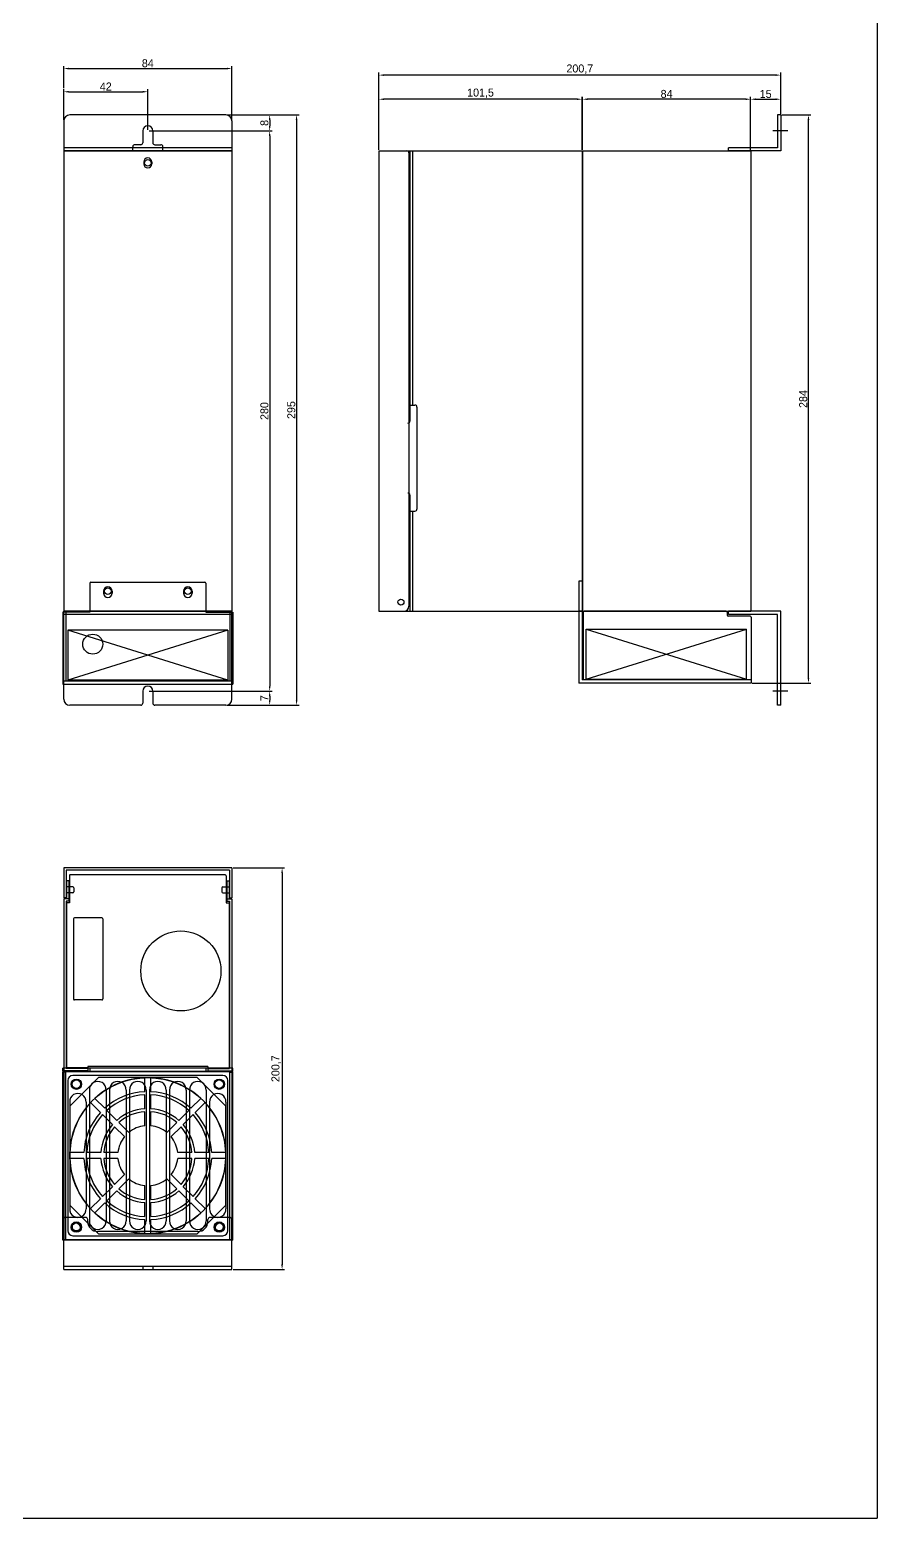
# Model space of a CAD drawing. Header units: millimetres. Extents: x 9994 to 11729, y -2993 to -1712.
# Drawn here: x 11305 to 11729, y -2993 to -2249 of the extents above; entities that cross this region are included whole.
import ezdxf

# ---------------------------------------------------------------- set-up
doc = ezdxf.new("R2010")
doc.units = ezdxf.units.MM
for name, color, linetype in [('CASE', 7, 'Continuous'), ('CASE BRACKET', 7, 'Continuous'), ('CASE COVER', 7, 'Continuous'), ('FAN', 7, 'Continuous'), ('방열판', 7, 'Continuous')]:
    doc.layers.add(name, color=color, linetype=linetype)
doc.dimstyles.new('ISO-25', dxfattribs={"dimtxt": 4, "dimasz": 2.5, "dimexe": 1.25, "dimexo": 0.625, "dimtad": 1, "dimtxsty": 'Standard', "dimcen": 2.5, "dimclrd": 6, "dimclre": 6, "dimclrt": 1, "dimadec": 0, "dimazin": 0, "dimtfac": 1, "dimtmove": 0, "dimatfit": 3, "dimfxl": 1, "dimarcsym": 0})
doc.dimstyles.get("Standard").update_dxf_attribs({"dimtxt": 4, "dimasz": 2, "dimexe": 0.4, "dimexo": 0.9, "dimgap": 0.9, "dimtad": 1, "dimdsep": 46, "dimtxsty": 'Standard', "dimcen": 0.09, "dimclrd": 6, "dimclre": 6, "dimclrt": 4, "dimadec": 0, "dimazin": 2, "dimtfac": 1, "dimtofl": 0, "dimtmove": 0, "dimatfit": 3, "dimfxl": 1, "dimtolj": 1, "dimtzin": 0, "dimarcsym": 0})

# ---------------------------------------------------------------- blocks, each defined once
blk = doc.blocks.new('*D633')
at = {"color": 6, "lineweight": -2, "transparency": 16777216}
for p, q in [((11322.32, -2294.19), (11322.32, -2278.99)), ((11324.82, -2280.24), (11361.82, -2280.24)), ((11364.32, -2299.19), (11364.32, -2278.99))]:
    blk.add_line(p, q, dxfattribs=at)
at = {"color": 6, "transparency": 16777216}
for points in [[(11324.82, -2279.82), (11324.82, -2280.65), (11322.32, -2280.24)], [(11361.82, -2279.82), (11361.82, -2280.65), (11364.32, -2280.24)]]:
    blk.add_solid(points, dxfattribs=at)
at = {"layer": 'Defpoints', "color": 0, "transparency": 16777216}
for p in [(11364.32, -2280.24), (11322.32, -2294.81), (11364.32, -2299.81)]:
    blk.add_point(p, dxfattribs=at)
at = {"color": 1, "transparency": 16777216, "insert": (11343.32, -2277.61), "char_height": 4, "attachment_point": 5}
blk.add_mtext('42', dxfattribs=at)
blk = doc.blocks.new('*D634')
at = {"color": 6, "lineweight": -2, "transparency": 16777216}
for p, q in [((11322.32, -2278.36), (11322.32, -2267.38)), ((11324.82, -2268.63), (11403.82, -2268.63)), ((11406.32, -2294.19), (11406.32, -2267.38))]:
    blk.add_line(p, q, dxfattribs=at)
at = {"color": 6, "transparency": 16777216}
for points in [[(11324.82, -2268.22), (11324.82, -2269.05), (11322.32, -2268.63)], [(11403.82, -2268.22), (11403.82, -2269.05), (11406.32, -2268.63)]]:
    blk.add_solid(points, dxfattribs=at)
at = {"layer": 'Defpoints', "color": 0, "transparency": 16777216}
for p in [(11406.32, -2268.63), (11322.32, -2278.99), (11406.32, -2294.81)]:
    blk.add_point(p, dxfattribs=at)
at = {"color": 1, "transparency": 16777216, "insert": (11364.32, -2266.01), "char_height": 4, "attachment_point": 5}
blk.add_mtext('84', dxfattribs=at)
blk = doc.blocks.new('*D635')
at = {"color": 6, "lineweight": -2, "transparency": 16777216}
for p, q in [((11479.79, -2309.19), (11479.79, -2270.66)), ((11677.99, -2271.91), (11482.29, -2271.91)), ((11680.49, -2291.19), (11680.49, -2270.66))]:
    blk.add_line(p, q, dxfattribs=at)
at = {"color": 6, "transparency": 16777216}
for points in [[(11482.29, -2271.5), (11482.29, -2272.33), (11479.79, -2271.91)], [(11677.99, -2271.5), (11677.99, -2272.33), (11680.49, -2271.91)]]:
    blk.add_solid(points, dxfattribs=at)
at = {"layer": 'Defpoints', "color": 0, "transparency": 16777216}
for p in [(11479.79, -2271.91), (11680.49, -2291.81), (11479.79, -2309.81)]:
    blk.add_point(p, dxfattribs=at)
at = {"color": 1, "transparency": 16777216, "insert": (11580.14, -2268.95), "char_height": 4, "attachment_point": 5}
blk.add_mtext('200,7', dxfattribs=at)
blk = doc.blocks.new('*D464')
at = {"color": 6, "lineweight": -2, "transparency": 16777216}
for p, q in [((11406.95, -2668.13), (11432.66, -2668.13)), ((11431.41, -2670.63), (11431.41, -2866.33)), ((11406.95, -2868.83), (11432.66, -2868.83))]:
    blk.add_line(p, q, dxfattribs=at)
at = {"color": 6, "transparency": 16777216}
for points in [[(11430.99, -2670.63), (11431.82, -2670.63), (11431.41, -2668.13)], [(11430.99, -2866.33), (11431.82, -2866.33), (11431.41, -2868.83)]]:
    blk.add_solid(points, dxfattribs=at)
at = {"layer": 'Defpoints', "color": 0, "transparency": 16777216}
for p in [(11406.32, -2668.13), (11406.32, -2868.83), (11431.41, -2868.83)]:
    blk.add_point(p, dxfattribs=at)
at = {"color": 1, "transparency": 16777216, "insert": (11428.45, -2768.48), "char_height": 4, "attachment_point": 5, "rotation": 90}
blk.add_mtext('200,7', dxfattribs=at)
blk = doc.blocks.new('*D485')
at = {"color": 6, "lineweight": -2, "transparency": 16777216}
for p, q in [((11364.95, -2299.81), (11426.45, -2299.81)), ((11425.2, -2302.31), (11425.2, -2577.31)), ((11364.95, -2579.81), (11426.45, -2579.81))]:
    blk.add_line(p, q, dxfattribs=at)
at = {"color": 6, "transparency": 16777216}
for points in [[(11424.79, -2302.31), (11425.62, -2302.31), (11425.2, -2299.81)], [(11424.79, -2577.31), (11425.62, -2577.31), (11425.2, -2579.81)]]:
    blk.add_solid(points, dxfattribs=at)
at = {"layer": 'Defpoints', "color": 0, "transparency": 16777216}
for p in [(11364.32, -2299.81), (11364.32, -2579.81), (11425.2, -2579.81)]:
    blk.add_point(p, dxfattribs=at)
at = {"color": 1, "transparency": 16777216, "insert": (11422.58, -2439.81), "char_height": 4, "attachment_point": 5, "rotation": 90}
blk.add_mtext('280', dxfattribs=at)
blk = doc.blocks.new('*D486')
at = {"color": 6, "lineweight": -2, "transparency": 16777216}
for p, q in [((11403.95, -2291.81), (11439.89, -2291.81)), ((11438.64, -2294.31), (11438.64, -2584.31)), ((11403.95, -2586.81), (11439.89, -2586.81))]:
    blk.add_line(p, q, dxfattribs=at)
at = {"color": 6, "transparency": 16777216}
for points in [[(11438.22, -2294.31), (11439.05, -2294.31), (11438.64, -2291.81)], [(11438.22, -2584.31), (11439.05, -2584.31), (11438.64, -2586.81)]]:
    blk.add_solid(points, dxfattribs=at)
at = {"layer": 'Defpoints', "color": 0, "transparency": 16777216}
for p in [(11403.32, -2291.81), (11403.32, -2586.81), (11438.64, -2586.81)]:
    blk.add_point(p, dxfattribs=at)
at = {"color": 1, "transparency": 16777216, "insert": (11436.01, -2439.31), "char_height": 4, "attachment_point": 5, "rotation": 90}
blk.add_mtext('295', dxfattribs=at)
blk = doc.blocks.new('*D648')
at = {"color": 6, "lineweight": -2, "transparency": 16777216}
for p, q in [((11665.49, -2309.19), (11665.49, -2282.71)), ((11680.49, -2291.19), (11680.49, -2282.71)), ((11667.99, -2283.96), (11677.99, -2283.96))]:
    blk.add_line(p, q, dxfattribs=at)
at = {"color": 6, "transparency": 16777216}
for points in [[(11667.99, -2283.55), (11667.99, -2284.38), (11665.49, -2283.96)], [(11677.99, -2283.55), (11677.99, -2284.38), (11680.49, -2283.96)]]:
    blk.add_solid(points, dxfattribs=at)
at = {"layer": 'Defpoints', "color": 0, "transparency": 16777216}
for p in [(11680.49, -2283.96), (11680.49, -2291.81), (11665.49, -2309.81)]:
    blk.add_point(p, dxfattribs=at)
at = {"color": 1, "transparency": 16777216, "insert": (11672.99, -2281.34), "char_height": 4, "attachment_point": 5}
blk.add_mtext('15', dxfattribs=at)
blk = doc.blocks.new('*D651')
at = {"color": 6, "lineweight": -2, "transparency": 16777216}
for p, q in [((11581.49, -2309.19), (11581.49, -2282.71)), ((11665.49, -2309.19), (11665.49, -2282.71)), ((11662.99, -2283.96), (11583.99, -2283.96))]:
    blk.add_line(p, q, dxfattribs=at)
at = {"color": 6, "transparency": 16777216}
for points in [[(11583.99, -2283.55), (11583.99, -2284.38), (11581.49, -2283.96)], [(11662.99, -2283.55), (11662.99, -2284.38), (11665.49, -2283.96)]]:
    blk.add_solid(points, dxfattribs=at)
at = {"layer": 'Defpoints', "color": 0, "transparency": 16777216}
for p in [(11581.49, -2283.96), (11581.49, -2309.81), (11665.49, -2309.81)]:
    blk.add_point(p, dxfattribs=at)
at = {"color": 1, "transparency": 16777216, "insert": (11623.49, -2281.34), "char_height": 4, "attachment_point": 5}
blk.add_mtext('84', dxfattribs=at)
blk = doc.blocks.new('*D652')
at = {"color": 6, "lineweight": -2, "transparency": 16777216}
for p, q in [((11479.79, -2309.19), (11479.79, -2282.71)), ((11581.29, -2309.19), (11581.29, -2282.71)), ((11578.79, -2283.96), (11482.29, -2283.96))]:
    blk.add_line(p, q, dxfattribs=at)
at = {"color": 6, "transparency": 16777216}
for points in [[(11482.29, -2283.55), (11482.29, -2284.38), (11479.79, -2283.96)], [(11578.79, -2283.55), (11578.79, -2284.38), (11581.29, -2283.96)]]:
    blk.add_solid(points, dxfattribs=at)
at = {"layer": 'Defpoints', "color": 0, "transparency": 16777216}
for p in [(11479.79, -2283.96), (11479.79, -2309.81), (11581.29, -2309.81)]:
    blk.add_point(p, dxfattribs=at)
at = {"color": 1, "transparency": 16777216, "insert": (11530.54, -2281.01), "char_height": 4, "attachment_point": 5}
blk.add_mtext('101,5', dxfattribs=at)
blk = doc.blocks.new('*D566')
at = {"color": 6, "lineweight": -2, "transparency": 16777216}
for p, q in [((11681.12, -2291.81), (11695.63, -2291.81)), ((11694.38, -2573.31), (11694.38, -2294.31)), ((11666.32, -2575.81), (11695.63, -2575.81))]:
    blk.add_line(p, q, dxfattribs=at)
at = {"color": 6, "transparency": 16777216}
for points in [[(11693.96, -2294.31), (11694.79, -2294.31), (11694.38, -2291.81)], [(11693.96, -2573.31), (11694.79, -2573.31), (11694.38, -2575.81)]]:
    blk.add_solid(points, dxfattribs=at)
at = {"layer": 'Defpoints', "color": 0, "transparency": 16777216}
for p in [(11680.49, -2291.81), (11694.38, -2291.81), (11665.69, -2575.81)]:
    blk.add_point(p, dxfattribs=at)
at = {"color": 1, "transparency": 16777216, "insert": (11691.75, -2433.81), "char_height": 4, "attachment_point": 5, "rotation": 90}
blk.add_mtext('284', dxfattribs=at)
blk = doc.blocks.new('*D584')
at = {"layer": 'CASE', "color": 6, "lineweight": -2, "transparency": 16777216}
for p, q in [((11403.95, -2291.81), (11426.45, -2291.81)), ((11425.2, -2294.31), (11425.2, -2297.31)), ((11364.95, -2299.81), (11426.45, -2299.81))]:
    blk.add_line(p, q, dxfattribs=at)
at = {"layer": 'CASE', "color": 6, "transparency": 16777216}
for points in [[(11424.79, -2294.31), (11425.62, -2294.31), (11425.2, -2291.81)], [(11424.79, -2297.31), (11425.62, -2297.31), (11425.2, -2299.81)]]:
    blk.add_solid(points, dxfattribs=at)
at = {"layer": 'Defpoints', "color": 0, "transparency": 16777216}
for p in [(11403.32, -2291.81), (11364.32, -2299.81), (11425.2, -2299.81)]:
    blk.add_point(p, dxfattribs=at)
at = {"layer": 'CASE', "color": 1, "transparency": 16777216, "insert": (11422.58, -2295.81), "char_height": 4, "attachment_point": 5, "rotation": 90}
blk.add_mtext('8', dxfattribs=at)
blk = doc.blocks.new('*D585')
at = {"layer": 'CASE', "color": 6, "lineweight": -2, "transparency": 16777216}
for p, q in [((11364.95, -2579.81), (11426.45, -2579.81)), ((11403.95, -2586.81), (11426.45, -2586.81)), ((11425.2, -2582.31), (11425.2, -2584.31))]:
    blk.add_line(p, q, dxfattribs=at)
at = {"layer": 'CASE', "color": 6, "transparency": 16777216}
for points in [[(11424.79, -2582.31), (11425.62, -2582.31), (11425.2, -2579.81)], [(11424.79, -2584.31), (11425.62, -2584.31), (11425.2, -2586.81)]]:
    blk.add_solid(points, dxfattribs=at)
at = {"layer": 'Defpoints', "color": 0, "transparency": 16777216}
for p in [(11364.32, -2579.81), (11403.32, -2586.81), (11425.2, -2586.81)]:
    blk.add_point(p, dxfattribs=at)
at = {"layer": 'CASE', "color": 1, "transparency": 16777216, "insert": (11422.58, -2583.31), "char_height": 4, "attachment_point": 5, "rotation": 90}
blk.add_mtext('7', dxfattribs=at)

msp = doc.modelspace()

# ---------------------------------------------------------------- linework, layer by layer
for p in [(11728.716, -1711.875), (9994.37, -2993.143)]:
    msp.add_line(p, (11728.716, -2993.143))
at = {"layer": 'CASE'}
for p, q in [((11322.321, -2309.815), (11322.321, -2539.815)), ((11322.321, -2309.815), (11333.321, -2309.815)), ((11323.721, -2309.815), (11404.921, -2309.815)), ((11406.321, -2309.815), (11406.321, -2539.815)), ((11481.293, -2309.815), (11581.293, -2309.815)), ((11495.293, -2309.815), (11495.293, -2444.815)), ((11496.493, -2309.815), (11496.493, -2436.815)), ((11581.293, -2309.815), (11581.293, -2539.815)), ((11495.293, -2436.815), (11497.793, -2436.815)), ((11498.793, -2437.815), (11498.793, -2488.815)), ((11495.293, -2481.815), (11495.293, -2539.815)), ((11495.293, -2489.815), (11497.793, -2489.815)), ((11496.493, -2489.815), (11496.493, -2539.815)), ((11322.321, -2539.815), (11333.321, -2539.815)), ((11323.721, -2539.815), (11404.921, -2539.815)), ((11395.321, -2539.815), (11406.321, -2539.815)), ((11483.293, -2539.815), (11581.293, -2539.815)), ((11324.921, -2674.629), (11323.721, -2674.629)), ((11323.721, -2674.629), (11323.721, -2683.629)), ((11324.921, -2674.629), (11324.921, -2684.829)), ((11325.121, -2672.129), (11325.121, -2685.629)), ((11403.021, -2671.629), (11325.621, -2671.629)), ((11403.521, -2672.129), (11403.521, -2685.629)), ((11403.721, -2674.629), (11404.921, -2674.629)), ((11403.721, -2674.629), (11403.721, -2684.829)), ((11404.921, -2674.629), (11404.921, -2683.629)), ((11322.321, -2683.629), (11322.321, -2769.629)), ((11323.721, -2683.629), (11322.321, -2683.629)), ((11323.521, -2684.829), (11323.521, -2768.429)), ((11324.921, -2684.829), (11323.521, -2684.829)), ((11324.921, -2683.629), (11323.721, -2683.629)), ((11403.721, -2683.629), (11404.921, -2683.629)), ((11403.721, -2684.829), (11405.121, -2684.829)), ((11404.921, -2683.629), (11406.321, -2683.629)), ((11405.121, -2684.829), (11405.121, -2768.429)), ((11406.321, -2683.629), (11406.321, -2769.629)), ((11323.721, -2685.629), (11323.721, -2768.129)), ((11325.121, -2685.629), (11323.721, -2685.629)), ((11403.521, -2685.629), (11404.921, -2685.629)), ((11404.921, -2685.629), (11404.921, -2768.129)), ((11327.221, -2693.632), (11327.221, -2733.632)), ((11341.221, -2693.132), (11327.721, -2693.132)), ((11341.821, -2693.632), (11341.821, -2733.632)), ((11341.221, -2734.132), (11327.721, -2734.132)), ((11334.321, -2769.629), (11322.321, -2769.629)), ((11334.321, -2768.429), (11323.521, -2768.429)), ((11334.321, -2768.129), (11323.721, -2768.129)), ((11394.321, -2767.329), (11334.321, -2767.329)), ((11334.321, -2767.329), (11334.321, -2768.129)), ((11334.321, -2768.429), (11334.321, -2769.629)), ((11394.321, -2767.329), (11394.321, -2768.129)), ((11394.321, -2768.129), (11404.921, -2768.129)), ((11394.321, -2768.429), (11405.121, -2768.429)), ((11394.321, -2768.429), (11394.321, -2769.629)), ((11394.321, -2769.629), (11406.321, -2769.629))]:
    msp.add_line(p, q, dxfattribs=at)
at = {"layer": 'CASE', "color": 5}
for p, q in [((11335.321, -2525.815), (11335.321, -2540.315)), ((11335.821, -2525.315), (11392.821, -2525.315)), ((11393.321, -2525.815), (11393.321, -2540.315)), ((11579.693, -2524.815), (11579.693, -2575.815)), ((11581.293, -2524.815), (11579.693, -2524.815)), ((11581.293, -2524.815), (11581.293, -2574.215)), ((11342.171, -2529.815), (11342.171, -2530.815)), ((11346.471, -2529.815), (11346.471, -2530.815)), ((11382.171, -2529.815), (11382.171, -2530.815)), ((11386.471, -2529.815), (11386.471, -2530.815)), ((11321.821, -2540.315), (11321.821, -2576.315)), ((11335.321, -2540.315), (11321.821, -2540.315)), ((11323.421, -2540.315), (11323.421, -2574.715)), ((11393.321, -2540.315), (11406.821, -2540.315)), ((11405.221, -2540.315), (11405.221, -2574.715)), ((11406.821, -2540.315), (11406.821, -2576.315)), ((11581.293, -2539.815), (11579.693, -2539.815)), ((11581.793, -2540.315), (11581.793, -2574.215)), ((11653.193, -2539.815), (11582.293, -2539.815)), ((11653.693, -2540.315), (11653.693, -2541.815)), ((11665.193, -2542.315), (11654.193, -2542.315)), ((11665.693, -2542.815), (11665.693, -2575.815)), ((11321.821, -2574.715), (11406.821, -2574.715)), ((11321.821, -2576.315), (11406.821, -2576.315)), ((11665.693, -2575.815), (11579.693, -2575.815)), ((11665.693, -2574.215), (11581.293, -2574.215)), ((11321.821, -2769.829), (11321.821, -2768.229)), ((11406.821, -2768.229), (11321.821, -2768.229)), ((11406.821, -2769.829), (11321.821, -2769.829)), ((11321.821, -2854.229), (11321.821, -2770.229)), ((11323.421, -2770.229), (11321.821, -2770.229)), ((11323.421, -2854.229), (11323.421, -2769.829)), ((11335.321, -2768.229), (11335.321, -2769.829)), ((11362.821, -2779.965), (11362.821, -2772.958)), ((11365.821, -2779.965), (11365.821, -2772.958)), ((11393.321, -2768.229), (11393.321, -2769.829)), ((11405.221, -2854.229), (11405.221, -2769.829)), ((11405.221, -2770.229), (11406.821, -2770.229)), ((11406.821, -2769.829), (11406.821, -2768.229)), ((11406.821, -2854.229), (11406.821, -2770.229)), ((11362.821, -2788.477), (11362.821, -2781.466)), ((11365.821, -2788.477), (11365.821, -2781.466)), ((11340.658, -2790.388), (11335.704, -2785.433)), ((11342.779, -2788.266), (11337.825, -2783.312)), ((11348.799, -2794.286), (11343.841, -2789.328)), ((11384.801, -2789.328), (11379.844, -2794.286)), ((11390.817, -2783.312), (11385.863, -2788.266)), ((11392.939, -2785.433), (11387.984, -2790.388)), ((11346.677, -2796.407), (11341.72, -2791.45)), ((11354.828, -2800.315), (11349.862, -2795.349)), ((11362.821, -2797.005), (11362.821, -2789.981)), ((11365.821, -2797.005), (11365.821, -2789.981)), ((11378.781, -2795.349), (11373.814, -2800.315)), ((11386.922, -2791.45), (11381.965, -2796.407)), ((11352.707, -2802.437), (11347.74, -2797.47)), ((11380.902, -2797.47), (11375.935, -2802.437)), ((11332.356, -2810.43), (11325.35, -2810.43)), ((11340.869, -2810.43), (11333.858, -2810.43)), ((11349.396, -2810.43), (11342.372, -2810.43)), ((11386.27, -2810.43), (11379.246, -2810.43)), ((11394.784, -2810.43), (11387.773, -2810.43)), ((11403.292, -2810.43), (11396.286, -2810.43)), ((11332.356, -2813.43), (11325.35, -2813.43)), ((11340.869, -2813.43), (11333.858, -2813.43)), ((11349.396, -2813.43), (11342.372, -2813.43)), ((11386.27, -2813.43), (11379.246, -2813.43)), ((11394.784, -2813.43), (11387.773, -2813.43)), ((11403.292, -2813.43), (11396.286, -2813.43)), ((11352.707, -2821.422), (11347.74, -2826.389)), ((11354.828, -2823.544), (11349.862, -2828.51)), ((11378.781, -2828.51), (11373.814, -2823.544)), ((11380.902, -2826.389), (11375.935, -2821.422)), ((11340.658, -2833.471), (11335.704, -2838.426)), ((11346.677, -2827.452), (11341.72, -2832.41)), ((11348.799, -2829.573), (11343.841, -2834.531)), ((11362.821, -2833.878), (11362.821, -2826.854)), ((11365.821, -2833.878), (11365.821, -2826.854)), ((11384.801, -2834.531), (11379.844, -2829.573)), ((11386.922, -2832.41), (11381.965, -2827.452)), ((11392.939, -2838.426), (11387.984, -2833.471)), ((11342.779, -2835.593), (11337.825, -2840.547)), ((11362.821, -2842.393), (11362.821, -2835.382)), ((11365.821, -2842.393), (11365.821, -2835.382)), ((11390.817, -2840.547), (11385.863, -2835.593)), ((11362.821, -2850.901), (11362.821, -2843.894)), ((11365.821, -2850.901), (11365.821, -2843.894)), ((11406.821, -2854.229), (11321.821, -2854.229))]:
    msp.add_line(p, q, dxfattribs=at)
at = {"layer": 'CASE'}
for centre, radius in [((11364.321, -2315.815), 1.65), ((11380.821, -2719.629), 20)]:
    msp.add_circle(centre, radius, dxfattribs=at)
at = {"layer": 'CASE', "color": 5}
for centre, radius in [((11336.821, -2556.315), 5), ((11328.621, -2776.229), 2.6), ((11400.021, -2776.229), 2.6), ((11328.621, -2847.629), 2.6), ((11400.021, -2847.629), 2.6)]:
    msp.add_circle(centre, radius, dxfattribs=at)
at = {"layer": 'CASE'}
for centre, radius, start, end in [((11497.793, -2437.815), 1, 0, 90), ((11494.293, -2444.815), 1, 270, 0), ((11494.293, -2481.815), 1, 0, 90), ((11497.793, -2488.815), 1, 270, 0), ((11325.621, -2672.129), 0.5, 89.999941, 180), ((11403.021, -2672.129), 0.5, 0, 89.999941), ((11327.721, -2693.632), 0.5, 90, 180), ((11341.321, -2693.632), 0.5, 0, 90), ((11327.721, -2733.632), 0.5, 180, 270), ((11341.321, -2733.632), 0.5, 270, 0)]:
    msp.add_arc(centre, radius, start, end, dxfattribs=at)
at = {"layer": 'CASE', "color": 5}
for centre, radius, start, end in [((11335.821, -2525.815), 0.5, 90, 180), ((11344.321, -2529.815), 2.15, 0, 180), ((11384.321, -2529.815), 2.15, 0, 180), ((11392.821, -2525.815), 0.5, 0, 90), ((11344.321, -2530.815), 2.15, 180, 0), ((11384.321, -2530.815), 2.15, 180, 0), ((11322.321, -2540.815), 0.5, 90, 180), ((11406.321, -2540.815), 0.5, 0, 90), ((11582.293, -2540.315), 0.5, 90, 180), ((11653.193, -2540.315), 0.5, 0, 90), ((11654.193, -2541.815), 0.5, 180, 270), ((11665.193, -2542.815), 0.5, 0, 90), ((11364.321, -2811.93), 39, 92.204228, 132.795772), ((11364.321, -2811.93), 39, 47.204228, 87.795772), ((11364.321, -2811.93), 32, 92.686724, 132.313276), ((11364.321, -2811.93), 30.5, 92.818962, 132.181038), ((11364.321, -2811.93), 32, 47.686724, 87.313276), ((11364.321, -2811.93), 30.5, 47.818962, 87.181038), ((11364.321, -2811.93), 39, 137.204228, 177.795772), ((11364.321, -2811.93), 23.5, 93.659665, 131.340335), ((11364.321, -2811.93), 23.5, 48.659665, 86.340335), ((11364.321, -2811.93), 39, 2.204228, 42.795772), ((11364.321, -2811.93), 32, 137.686724, 177.313276), ((11364.321, -2811.93), 30.5, 137.818962, 177.181038), ((11364.321, -2811.93), 23.5, 138.659665, 176.340335), ((11364.321, -2811.93), 22, 93.909564, 131.090436), ((11364.321, -2811.93), 15, 95.73917, 129.26083), ((11364.321, -2811.93), 22, 48.909564, 86.090436), ((11364.321, -2811.93), 15, 50.73917, 84.26083), ((11364.321, -2811.93), 23.5, 3.659665, 41.340335), ((11364.321, -2811.93), 30.5, 2.818962, 42.181038), ((11364.321, -2811.93), 32, 2.686724, 42.313276), ((11364.321, -2811.93), 22, 138.909564, 176.090436), ((11364.321, -2811.93), 15, 140.73917, 174.26083), ((11364.321, -2811.93), 15, 5.73917, 39.26083), ((11364.321, -2811.93), 22, 3.909564, 41.090436), ((11364.321, -2811.93), 39, 182.204228, 222.795772), ((11364.321, -2811.93), 32, 182.686724, 222.313276), ((11364.321, -2811.93), 30.5, 182.818962, 222.181038), ((11364.321, -2811.93), 23.5, 183.659665, 221.340335), ((11364.321, -2811.93), 22, 183.909564, 221.090436), ((11364.321, -2811.93), 15, 185.73917, 219.26083), ((11364.321, -2811.93), 15, 320.73917, 354.26083), ((11364.321, -2811.93), 22, 318.909564, 356.090436), ((11364.321, -2811.93), 23.5, 318.659665, 356.340335), ((11364.321, -2811.93), 30.5, 317.818962, 357.181038), ((11364.321, -2811.93), 32, 317.686724, 357.313276), ((11364.321, -2811.93), 39, 317.204228, 357.795772), ((11364.321, -2811.93), 15, 230.73917, 264.26083), ((11364.321, -2811.93), 15, 275.73917, 309.26083), ((11364.321, -2811.93), 23.5, 228.659665, 266.340335), ((11364.321, -2811.93), 22, 228.909564, 266.090436), ((11364.321, -2811.93), 22, 273.909564, 311.090436), ((11364.321, -2811.93), 23.5, 273.659665, 311.340335), ((11364.321, -2811.93), 39, 227.204228, 267.795772), ((11364.321, -2811.93), 32, 227.686724, 267.313276), ((11364.321, -2811.93), 30.5, 227.818962, 267.181038), ((11364.321, -2811.93), 30.5, 272.818962, 312.181038), ((11364.321, -2811.93), 32, 272.686724, 312.313276), ((11364.321, -2811.93), 39, 272.204228, 312.795772)]:
    msp.add_arc(centre, radius, start, end, dxfattribs=at)
at = {"layer": 'CASE BRACKET', "color": 2}
for p, q in [((11322.321, -2294.815), (11322.321, -2309.815)), ((11403.321, -2291.815), (11325.321, -2291.815)), ((11406.321, -2294.815), (11406.321, -2309.815)), ((11680.493, -2291.815), (11678.893, -2291.815)), ((11678.893, -2291.815), (11678.893, -2308.215)), ((11680.493, -2291.815), (11680.493, -2309.815)), ((11361.821, -2299.815), (11361.821, -2305.715)), ((11366.821, -2299.815), (11366.821, -2305.715)), ((11684.041, -2299.815), (11676.586, -2299.815)), ((11406.321, -2308.215), (11322.321, -2308.215)), ((11406.321, -2309.815), (11322.321, -2309.815)), ((11356.821, -2308.215), (11356.821, -2307.715)), ((11356.821, -2309.815), (11356.821, -2308.215)), ((11360.821, -2306.715), (11357.821, -2306.715)), ((11367.821, -2306.715), (11370.821, -2306.715)), ((11371.821, -2308.215), (11371.821, -2307.715)), ((11371.821, -2309.815), (11371.821, -2308.215)), ((11678.893, -2308.215), (11654.493, -2308.215)), ((11654.493, -2309.815), (11654.493, -2308.215)), ((11680.493, -2309.815), (11654.493, -2309.815)), ((11406.321, -2539.815), (11322.321, -2539.815)), ((11322.321, -2583.815), (11322.321, -2539.815)), ((11406.321, -2541.415), (11322.321, -2541.415)), ((11406.321, -2583.815), (11406.321, -2539.815)), ((11680.493, -2539.815), (11654.493, -2539.815)), ((11654.493, -2541.415), (11654.493, -2539.815)), ((11678.893, -2541.415), (11654.493, -2541.415)), ((11678.893, -2586.815), (11678.893, -2541.415)), ((11680.493, -2586.815), (11680.493, -2539.815)), ((11361.821, -2579.815), (11361.821, -2585.815)), ((11366.821, -2579.815), (11366.821, -2585.815)), ((11684.041, -2579.815), (11676.586, -2579.815)), ((11360.821, -2586.815), (11325.321, -2586.815)), ((11403.321, -2586.815), (11367.821, -2586.815)), ((11680.493, -2586.815), (11678.893, -2586.815)), ((11322.321, -2868.829), (11322.321, -2843.828)), ((11333.321, -2842.828), (11323.321, -2842.828)), ((11334.321, -2844.828), (11334.321, -2843.828)), ((11394.321, -2844.828), (11394.321, -2843.828)), ((11405.321, -2842.828), (11395.321, -2842.828)), ((11406.321, -2868.829), (11406.321, -2843.828)), ((11389.321, -2849.828), (11339.321, -2849.828)), ((11322.321, -2867.229), (11406.321, -2867.229)), ((11322.321, -2868.829), (11406.321, -2868.829)), ((11361.821, -2867.229), (11361.821, -2868.829)), ((11366.821, -2867.229), (11366.821, -2868.829))]:
    msp.add_line(p, q, dxfattribs=at)
for centre in [(11328.321, -2847.828), (11400.321, -2847.828)]:
    msp.add_circle(centre, 2.25, dxfattribs=at)
for centre, radius, start, end in [((11325.321, -2294.815), 3, 90, 180), ((11364.321, -2299.815), 2.5, 0, 180), ((11403.321, -2294.815), 3, 0, 90), ((11360.821, -2305.715), 1, 270, 0), ((11367.821, -2305.715), 1, 180, 270), ((11357.821, -2307.715), 1, 90, 180), ((11370.821, -2307.715), 1, 360, 90), ((11364.321, -2579.815), 2.5, 0, 180), ((11325.321, -2583.815), 3, 180, 270), ((11360.821, -2585.815), 1, 270, 0), ((11367.821, -2585.815), 1, 180, 270), ((11403.321, -2583.815), 3, 270, 0), ((11323.321, -2843.828), 1, 90, 180), ((11333.321, -2843.828), 1, 0, 90), ((11339.321, -2844.828), 5, 180, 270), ((11389.321, -2844.828), 5, 270, 0), ((11395.321, -2843.828), 1, 90, 180), ((11405.321, -2843.828), 1, 0, 90)]:
    msp.add_arc(centre, radius, start, end, dxfattribs=at)
at = {"layer": 'CASE COVER'}
for p, q in [((11406.321, -2309.815), (11322.321, -2309.815)), ((11322.321, -2309.815), (11322.321, -2539.815)), ((11395.321, -2309.815), (11406.321, -2309.815)), ((11406.321, -2309.815), (11406.321, -2539.815)), ((11479.793, -2309.815), (11479.793, -2539.815)), ((11479.793, -2309.815), (11493.793, -2309.815)), ((11494.793, -2310.815), (11494.793, -2537.315)), ((11362.321, -2315.315), (11362.321, -2316.315)), ((11366.321, -2315.315), (11366.321, -2316.315)), ((11406.321, -2539.815), (11322.321, -2539.815)), ((11479.793, -2539.815), (11492.293, -2539.815)), ((11406.321, -2668.129), (11322.321, -2668.129)), ((11322.321, -2668.129), (11322.321, -2683.129)), ((11405.121, -2669.329), (11323.521, -2669.329)), ((11323.521, -2669.329), (11323.521, -2683.129)), ((11405.121, -2669.329), (11405.121, -2683.129)), ((11406.321, -2668.129), (11406.321, -2683.129)), ((11326.821, -2677.629), (11323.521, -2677.629)), ((11401.821, -2677.629), (11405.121, -2677.629)), ((11323.521, -2683.129), (11322.321, -2683.129)), ((11326.821, -2680.629), (11323.521, -2680.629)), ((11327.321, -2678.129), (11327.321, -2680.129)), ((11401.321, -2678.129), (11401.321, -2680.129)), ((11401.821, -2680.629), (11405.121, -2680.629)), ((11405.121, -2683.129), (11406.321, -2683.129))]:
    msp.add_line(p, q, dxfattribs=at)
msp.add_circle((11490.793, -2535.315), 1.5, dxfattribs=at)
for centre, radius, start, end in [((11364.321, -2315.315), 2, 0, 180), ((11493.793, -2310.815), 1, 0, 90), ((11364.321, -2316.315), 2, 180, 0), ((11492.293, -2537.315), 2.5, 270, 0), ((11326.821, -2678.129), 0.5, 0, 90), ((11401.821, -2678.129), 0.5, 90, 180), ((11326.821, -2680.129), 0.5, 270, 360), ((11401.821, -2680.129), 0.5, 180, 270)]:
    msp.add_arc(centre, radius, start, end, dxfattribs=at)
at = {"layer": 'FAN', "color": 5}
for p, q in [((11324.321, -2549.315), (11324.321, -2574.315)), ((11404.321, -2549.315), (11324.321, -2574.315)), ((11404.321, -2574.315), (11324.321, -2549.315)), ((11404.321, -2549.315), (11324.321, -2549.315)), ((11404.321, -2549.315), (11404.321, -2574.315)), ((11583.395, -2573.815), (11583.395, -2548.815)), ((11583.395, -2573.815), (11663.395, -2548.815)), ((11583.395, -2548.815), (11663.395, -2573.815)), ((11583.395, -2548.815), (11663.395, -2548.815)), ((11663.395, -2573.815), (11663.395, -2548.815)), ((11583.395, -2573.815), (11663.395, -2573.815)), ((11404.321, -2574.315), (11324.321, -2574.315)), ((11325.321, -2787.229), (11339.621, -2772.931)), ((11389.021, -2772.931), (11403.321, -2787.229))]:
    msp.add_line(p, q, dxfattribs=at)
at = {"layer": 'FAN', "color": 5, "linetype": 'Continuous'}
for p, q in [((11324.321, -2774.431), (11324.321, -2849.429)), ((11401.821, -2771.931), (11326.821, -2771.931)), ((11389.021, -2772.931), (11339.621, -2772.931)), ((11404.321, -2849.429), (11404.321, -2774.431)), ((11325.321, -2787.229), (11325.321, -2836.629)), ((11403.321, -2836.629), (11403.321, -2787.229)), ((11339.621, -2850.929), (11325.321, -2836.629)), ((11403.321, -2836.629), (11389.021, -2850.929)), ((11326.821, -2851.929), (11401.821, -2851.929)), ((11339.621, -2850.929), (11389.021, -2850.929))]:
    msp.add_line(p, q, dxfattribs=at)
at = {"layer": 'FAN', "color": 5, "ltscale": 10}
for centre, radius in [((11364.321, -2811.93), 39), ((11328.621, -2776.229), 2.15), ((11400.021, -2776.229), 2.15), ((11328.621, -2847.629), 2.15), ((11400.021, -2847.629), 2.15)]:
    msp.add_circle(centre, radius, dxfattribs=at)
at = {"layer": 'FAN', "color": 5, "linetype": 'Continuous'}
for centre, start, end in [((11326.821, -2774.431), 90, 180), ((11401.821, -2774.431), 0, 90), ((11326.821, -2849.429), 180, 270), ((11401.821, -2849.429), 270, 0)]:
    msp.add_arc(centre, 2.5, start, end, dxfattribs=at)
at = {"layer": '방열판'}
for p, q in [((11322.321, -2309.815), (11406.321, -2309.815)), ((11322.321, -2309.815), (11322.321, -2539.815)), ((11406.321, -2309.815), (11406.321, -2539.815)), ((11581.493, -2309.815), (11581.493, -2539.815)), ((11581.493, -2309.815), (11665.493, -2309.815)), ((11665.493, -2309.815), (11665.493, -2539.815)), ((11322.321, -2539.815), (11406.321, -2539.815)), ((11581.493, -2539.815), (11665.493, -2539.815)), ((11322.321, -2769.829), (11406.321, -2769.829)), ((11322.321, -2769.829), (11322.321, -2853.829)), ((11406.321, -2769.829), (11406.321, -2853.829)), ((11335.171, -2779.179), (11335.171, -2844.479)), ((11343.471, -2779.179), (11343.471, -2844.479)), ((11345.171, -2779.179), (11345.171, -2844.479)), ((11353.471, -2779.179), (11353.471, -2844.479)), ((11355.171, -2779.179), (11355.171, -2844.479)), ((11363.471, -2779.179), (11363.471, -2844.479)), ((11365.171, -2779.179), (11365.171, -2844.479)), ((11373.471, -2779.179), (11373.471, -2844.479)), ((11375.171, -2779.179), (11375.171, -2844.479)), ((11383.471, -2779.179), (11383.471, -2844.479)), ((11385.171, -2779.179), (11385.171, -2844.479)), ((11393.471, -2779.179), (11393.471, -2844.479)), ((11325.321, -2785.179), (11325.321, -2838.479)), ((11333.471, -2785.179), (11333.471, -2838.479)), ((11395.171, -2785.179), (11395.171, -2838.479)), ((11403.321, -2785.179), (11403.321, -2838.479)), ((11322.321, -2853.829), (11406.321, -2853.829))]:
    msp.add_line(p, q, dxfattribs=at)
at = {"layer": '방열판', "ltscale": 10}
for centre in [(11344.321, -2529.815), (11384.321, -2529.815)]:
    msp.add_circle(centre, 1.65, dxfattribs=at)
at = {"layer": '방열판'}
for centre in [(11328.621, -2847.528), (11400.021, -2847.528)]:
    msp.add_circle(centre, 2, dxfattribs=at)
for centre, radius, start, end in [((11329.396, -2784.912), 4.084, 356.26095, 183.73905), ((11339.321, -2778.983), 4.155, 357.304225, 182.695775), ((11349.321, -2778.983), 4.155, 357.304225, 182.695775), ((11359.321, -2778.983), 4.155, 357.304225, 182.695775), ((11369.321, -2778.983), 4.155, 357.304225, 182.695775), ((11379.321, -2778.983), 4.155, 357.304225, 182.695775), ((11389.321, -2778.983), 4.155, 357.304225, 182.695775), ((11399.246, -2784.912), 4.084, 356.26095, 183.73905), ((11329.396, -2838.745), 4.084, 176.26095, 3.73905), ((11399.246, -2838.745), 4.084, 176.26095, 3.73905), ((11339.321, -2844.674), 4.155, 177.304225, 2.695775), ((11349.321, -2844.674), 4.155, 177.304225, 2.695775), ((11359.321, -2844.674), 4.155, 177.304225, 2.695775), ((11369.321, -2844.674), 4.155, 177.304225, 2.695775), ((11379.321, -2844.674), 4.155, 177.304225, 2.695775), ((11389.321, -2844.674), 4.155, 177.304225, 2.695775)]:
    msp.add_arc(centre, radius, start, end, dxfattribs=at)

# ---------------------------------------------------------------- dimensions: what is measured, and where the dimension line sits
for base, p1, p2, picture, middle in [((11406.321, -2268.635), (11322.321, -2278.987), (11406.321, -2294.815), '*D634', (11364.321, -2266.01)), ((11479.793, -2271.913), (11680.493, -2291.815), (11479.793, -2309.815), '*D635', (11580.143, -2268.955)), ((11364.321, -2280.237), (11322.321, -2294.815), (11364.321, -2299.815), '*D633', (11343.321, -2277.612)), ((11479.793, -2283.964), (11581.293, -2309.815), (11479.793, -2309.815), '*D652', (11530.543, -2281.006)), ((11581.493, -2283.964), (11665.493, -2309.815), (11581.493, -2309.815), '*D651', (11623.493, -2281.339)), ((11680.493, -2283.964), (11665.493, -2309.815), (11680.493, -2291.815), '*D648', (11672.993, -2281.339))]:
    dim = msp.add_linear_dim(base=base, p1=p1, p2=p2, dimstyle='Standard', override={"dimasz": 2.5, "dimexe": 1.25, "dimexo": 0.625, "dimgap": 0.625, "dimdsep": 44, "dimcen": 2.5, "dimclrt": 1, "dimazin": 0, "dimtofl": 1, "dimtolj": 0, "dimtzin": 8})
    dim.commit()
    dim.dimension.update_dxf_attribs({"geometry": picture, "text_midpoint": middle})
for base, p1, p2, picture, middle in [((11438.636, -2586.815), (11403.321, -2291.815), (11403.321, -2586.815), '*D486', (11436.011, -2439.315)), ((11694.377, -2291.815), (11665.693, -2575.815), (11680.493, -2291.815), '*D566', (11691.752, -2433.815)), ((11425.205, -2579.815), (11364.321, -2299.815), (11364.321, -2579.815), '*D485', (11422.58, -2439.815)), ((11431.406, -2868.829), (11406.321, -2668.129), (11406.321, -2868.829), '*D464', (11428.448, -2768.479))]:
    dim = msp.add_linear_dim(base=base, p1=p1, p2=p2, angle=90, dimstyle='Standard', override={"dimasz": 2.5, "dimexe": 1.25, "dimexo": 0.625, "dimgap": 0.625, "dimdsep": 44, "dimcen": 2.5, "dimclrt": 1, "dimazin": 0, "dimtofl": 1, "dimtolj": 0, "dimtzin": 8})
    dim.commit()
    dim.dimension.update_dxf_attribs({"geometry": picture, "text_midpoint": middle})
at = {"layer": 'CASE'}
for base, p1, p2, picture, middle in [((11425.205, -2299.815), (11403.321, -2291.815), (11364.321, -2299.815), '*D584', (11422.58, -2295.815)), ((11425.205, -2586.815), (11364.321, -2579.815), (11403.321, -2586.815), '*D585', (11422.58, -2583.315))]:
    dim = msp.add_linear_dim(base=base, p1=p1, p2=p2, angle=90, dimstyle='ISO-25', dxfattribs=at)
    dim.commit()
    dim.dimension.update_dxf_attribs({"geometry": picture, "text_midpoint": middle})

doc.saveas('drawing.dxf')
